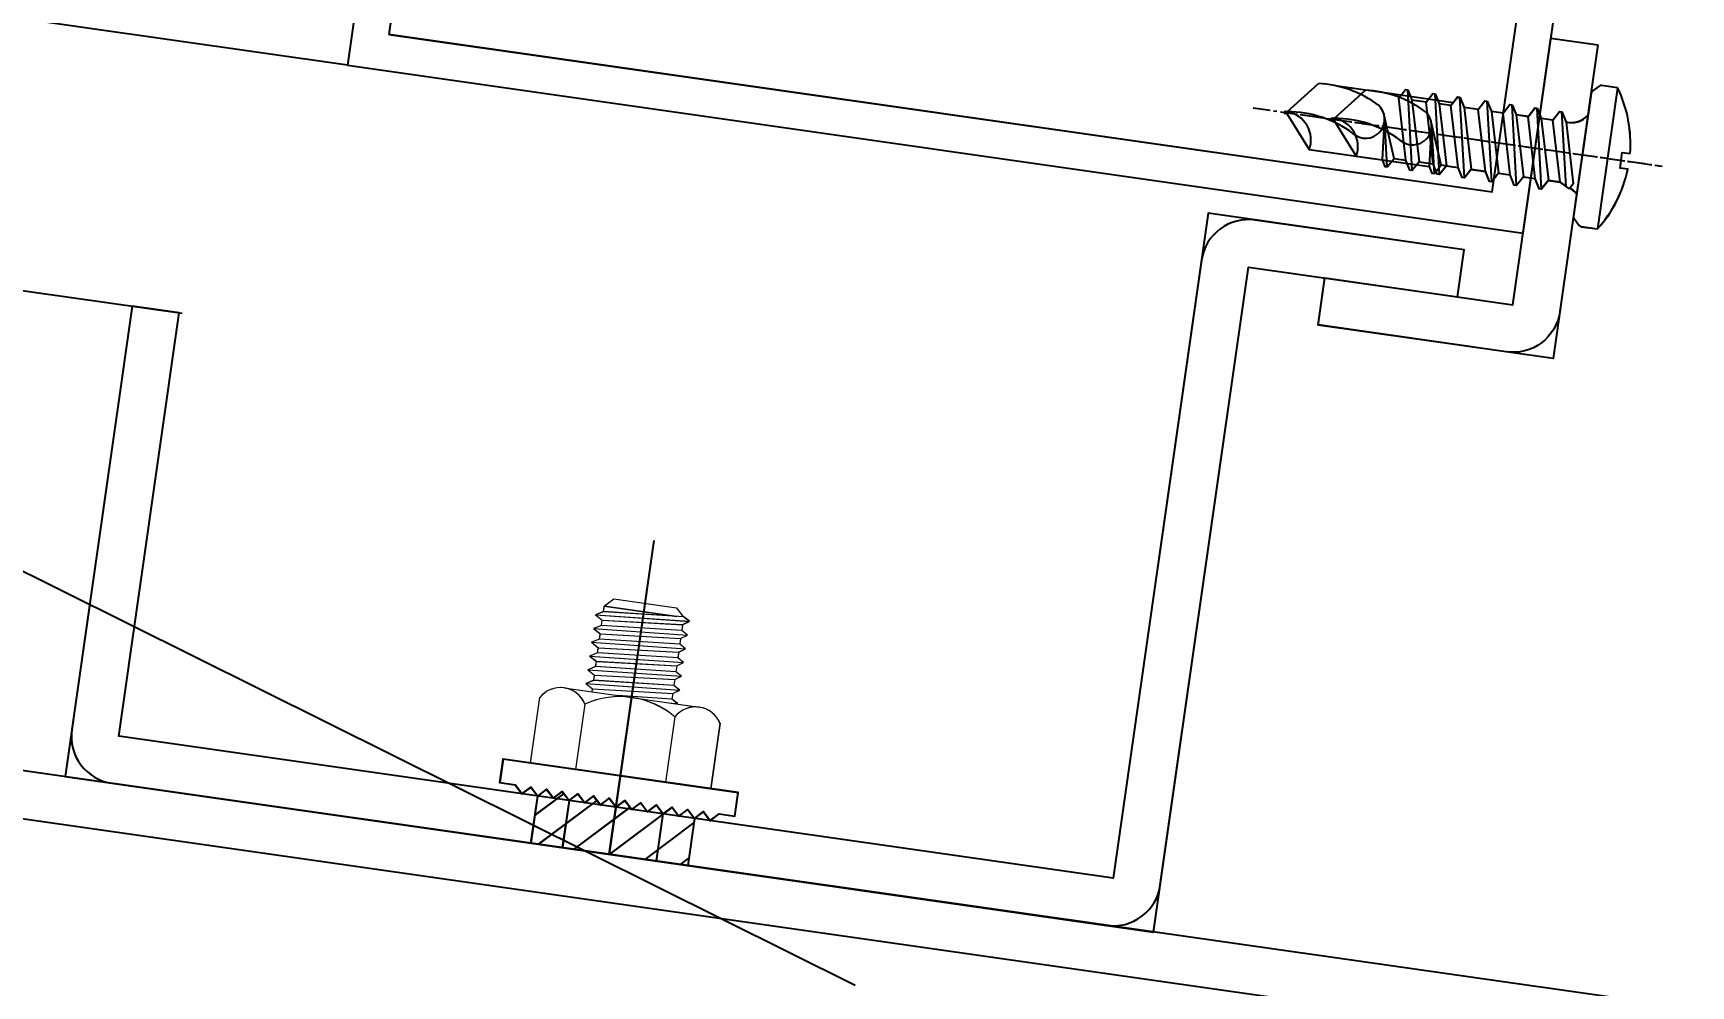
# Model space of a CAD drawing. Extents: x -3378 to 102197, y -3799 to 48702.
# Drawn here: x 58721.3 to 58826, y 12856.4 to 12916.5 of the extents above; entities that cross this region are included whole.
import ezdxf

# ---------------------------------------------------------------- set-up
doc = ezdxf.new("R2010")
doc.units = 0
doc.linetypes.add('CENTER', pattern=[2, 1.25, -0.25, 0.25, -0.25])
for name, color, linetype in [('11', 11, 'Continuous'), ('3', 3, 'Continuous'), ('4', 4, 'Continuous'), ('6', 6, 'Continuous'), ('ARR', 6, 'Continuous'), ('BCM-DIM', 54, 'Continuous'), ('BCM-SIL', 8, 'Continuous'), ('GM_SECT_15', 15, 'Continuous'), ('LAYER3', 165, 'Continuous'), ('螺絲 固定五金 FASTENERS', 124, 'Continuous'), ('視覺模型鋁擠型暫替', 4, 'Continuous'), ('視覺模型鋁擠型暫替材質文字', 1, 'Continuous'), ('金屬面材 METAL PANEL', 2, 'Continuous')]:
    doc.layers.add(name, color=color, linetype=linetype)
doc.layers.add('12', color=3, linetype='Continuous', lineweight=9)
doc.layers.add('不顯示', color=254, linetype='Continuous', plot=False)
doc.styles.add('DIM', font='simplex.shx', dxfattribs={"bigfont": 'chineset.shx'})

# ---------------------------------------------------------------- blocks, each defined once
blk = doc.blocks.new('75x75x2.3t')
at = {"layer": 'GM_SECT_15'}
for points in [[(0, -75), (75, -75), (75, 0), (0, 0)], [(2.3, -72.7), (72.7, -72.7), (72.7, -2.3), (2.3, -2.3)]]:
    blk.add_lwpolyline(points, close=True, dxfattribs=at)
at = {"layer": '不顯示', "linetype": 'Continuous', "insert": (21.79, -38.48), "char_height": 3.5, "attachment_point": 1, "style": 'DIM'}
blk.add_mtext_dynamic_manual_height_columns('75x75x2.3t', width=3.4858, gutter_width=17.5, heights=[0], dxfattribs=at)
blk = doc.blocks.new('A$C19b21843')
at = {"layer": '11'}
blk.add_lwpolyline([(3.5, 4), (3, 3.5), (3.5, 3), (3, 2.5), (3.5, 2), (3, 1.5), (3.5, 1), (3.5, 0), (5, 0), (5, 15), (3.5, 15), (3.5, 14), (3, 13.5), (3.5, 13), (3, 12.5), (3.5, 12), (3, 11.5), (3.5, 11), (3, 10.5), (3.5, 10), (3, 9.5), (3.5, 9), (3, 8.5), (3.5, 8), (3, 7.5), (3.5, 7), (3, 6.5), (3.5, 6), (3, 5.5), (3.5, 5), (3, 4.5)], close=True, dxfattribs=at)
at = {"layer": '12'}
for p, q in [((5, 13.25), (9.17, 13.25)), ((10, 11.81), (10, 3.19)), ((10.46, 10.5), (10.89, 4.57)), ((11.34, 10.5), (11.77, 4.57)), ((12.21, 10.5), (12.64, 4.57)), ((13.09, 10.5), (13.52, 4.57)), ((13.96, 10.5), (14.39, 4.57)), ((14.84, 10.5), (15.27, 4.57)), ((9.17, 10.37), (5, 10.37)), ((10, 10.03), (10.19, 10.03)), ((10.73, 10.03), (11.06, 10.03)), ((11.61, 10.03), (11.94, 10.03)), ((12.48, 10.03), (12.81, 10.03)), ((13.36, 10.03), (13.69, 10.03)), ((14.23, 10.03), (14.56, 10.03)), ((9.17, 4.63), (5, 4.63)), ((10, 4.95), (10.02, 4.57)), ((10.62, 4.97), (10.25, 4.97)), ((11.5, 4.97), (11.13, 4.97)), ((12.38, 4.97), (12, 4.97)), ((13.25, 4.97), (12.88, 4.97)), ((14.12, 4.97), (13.75, 4.97)), ((15, 4.97), (14.63, 4.97)), ((9.17, 1.75), (5, 1.75))]:
    blk.add_line(p, q, dxfattribs=at)
for points in [[(10.73, 10.03), (10.46, 10.5), (10.19, 10.03), (10.62, 4.97), (10.89, 4.57), (11.13, 4.97)], [(11.61, 10.03), (11.34, 10.5), (11.06, 10.03), (11.5, 4.97), (11.77, 4.57), (12, 4.97)], [(12.48, 10.03), (12.21, 10.5), (11.94, 10.03), (12.38, 4.97), (12.64, 4.57), (12.88, 4.97)], [(13.36, 10.03), (13.09, 10.5), (12.81, 10.03), (13.25, 4.97), (13.52, 4.57), (13.75, 4.97)], [(14.23, 10.03), (13.96, 10.5), (13.69, 10.03), (14.12, 4.97), (14.39, 4.57), (14.63, 4.97)], [(15.11, 10.03), (14.84, 10.5), (14.56, 10.03), (15, 4.97), (15.27, 4.57), (15.5, 4.97)]]:
    blk.add_lwpolyline(points, close=True, dxfattribs=at)
for points in [[(15.11, 10.03), (15.47, 10.03), (15.47, 5.41)], [(15.47, 10.03), (16, 9.5), (16, 5.5), (15.5, 5)], [(10, 4.59), (10.02, 4.57), (10.25, 4.97), (10, 8.4)]]:
    blk.add_lwpolyline(points, dxfattribs=at)
for centre, radius, start, end in [((8.34, 11.81), 1.66, 300, 60), ((4.63, 7.5), 5.37, 327.686, 32.314), ((8.34, 3.19), 1.66, 300, 60)]:
    blk.add_arc(centre, radius, start, end, dxfattribs=at)
at = {"layer": '3'}
for p, q in [((0, 12.01), (3.25, 8.75)), ((1.77, 12.5), (3.38, 10.88)), ((3, 10.5), (0, 10.5)), ((0, 9.74), (3.12, 6.62)), ((0, 7.48), (3.49, 3.99)), ((0, 5.22), (2.72, 2.5)), ((0, 4.5), (3, 4.5)), ((0, 2.96), (0.46, 2.5))]:
    blk.add_line(p, q, dxfattribs=at)
at = {"layer": '4'}
blk.add_line((0, 7.5), (20, 7.5), dxfattribs=at)
at = {"layer": '6'}
blk.add_lwpolyline([(0, 12.5), (3, 12.5), (3.5, 12), (3, 11.5), (3.5, 11), (3, 10.5), (3.5, 10), (3, 9.5), (3.5, 9), (3, 8.5), (3.5, 8), (3, 7.5), (3.5, 7), (3, 6.5), (3.5, 6), (3, 5.5), (3.5, 5), (3, 4.5), (3.5, 4), (3, 3.5), (3.5, 3), (3, 2.5), (0, 2.5)], close=True, dxfattribs=at)
blk = doc.blocks.new('M5x16圓頭自攻')
at = {"layer": 'ARR', "color": 0, "linetype": 'ByBlock', "ltscale": 0.3}
for p, q in [((-1.61, -4.5), (-1.61, 4.5)), ((0.5, 2.24), (1.14, 1.9)), ((0.72, 2.13), (1.65, -2.5)), ((2.24, 2.5), (3.24, -2.5)), ((3.83, 2.5), (4.83, -2.5)), ((5.42, 2.5), (6.42, -2.5)), ((7.16, 2.5), (8.16, -2.5)), ((9.08, 2.5), (9.7, -0.6)), ((14.12, 2.1), (9.46, 2.1)), ((15.83, 0.06), (14.12, 2.1)), ((1.89, 1.9), (1.14, 1.9)), ((3.48, 1.9), (2.73, 1.9)), ((5.07, 1.9), (4.32, 1.9)), ((6.81, 1.9), (5.91, 1.9)), ((8.4, 1.9), (7.65, 1.9)), ((8.73, 1.9), (7.98, 1.9)), ((15.83, 0.06), (15.95, 0.06)), ((16, -0.01), (16, 0.01)), ((15.83, -0.06), (14.12, -2.1)), ((15.83, -0.06), (15.95, -0.06)), ((2.14, -1.9), (2.89, -1.9)), ((3.73, -1.9), (4.48, -1.9)), ((5.32, -1.9), (6.07, -1.9)), ((6.91, -1.9), (7.81, -1.9)), ((8.54, -2.1), (12.91, -2.1))]:
    blk.add_line(p, q, dxfattribs=at)
at = {"layer": 'ARR', "color": 0, "linetype": 'CENTER', "ltscale": 0.87}
blk.add_line((18, 0), (-5.1, 0), dxfattribs=at)
at = {"layer": 'ARR', "color": 0, "linetype": 'ByBlock', "ltscale": 0.3}
blk.add_lwpolyline([(-2.98, -0.5, 0.134476), (-1.61, -4.5), (-0.58, -4.5, 0.198912), (-0.44, -4.44), (-0.06, -4.06, 0.198912), (0, -3.92), (0, 3.92, 0.198912), (-0.06, 4.06), (-0.44, 4.44, 0.198912), (-0.58, 4.5), (-1.61, 4.5, 0.134562), (-2.98, 0.5), (-2.48, 0.5), (-2.48, -0.5), (-2.98, -0.5)], format="xyb", dxfattribs=at)
blk.add_lwpolyline([(1.14, 1.9), (2.14, -1.9), (1.8, -2.5), (1.65, -2.5), (1.3, -1.9), (0.3, 1.9), (0.5, 2.24)], dxfattribs=at)
for points in [[(3.24, -2.5), (2.89, -1.9), (1.89, 1.9), (2.24, 2.5), (2.39, 2.5), (2.73, 1.9), (3.73, -1.9), (3.39, -2.5)], [(4.83, -2.5), (4.48, -1.9), (3.48, 1.9), (3.83, 2.5), (3.98, 2.5), (4.32, 1.9), (5.32, -1.9), (4.98, -2.5)], [(6.42, -2.5), (6.07, -1.9), (5.07, 1.9), (5.42, 2.5), (5.57, 2.5), (5.91, 1.9), (6.91, -1.9), (6.57, -2.5)], [(8.16, -2.5), (7.81, -1.9), (6.81, 1.9), (7.16, 2.5), (7.31, 2.5), (7.65, 1.9), (8.65, -1.9), (8.31, -2.5)], [(9.08, 2.5), (8.73, 1.9), (9.7, -0.6), (9.46, 2.1), (9.23, 2.5)]]:
    blk.add_lwpolyline(points, close=True, dxfattribs=at)
for centre, radius, start, end in [((0.67, 3.07), 0.874, 220.3388, 257.7802), ((15.9, 1.75), 1.82, 168.8617, 267.6865), ((10.86, -0.29), 1.2, 56.152, 236.152), ((14.85, 6.88), 7.01, 241.6458, 278.008), ((15.95, 0.01), 0.05, 0, 90), ((15.95, -0.01), 0.05, 270, 0), ((1.17, -3.34), 1.44, 84.7312, 144.22), ((13.52, 4.88), 7.01, 241.6458, 274.9541)]:
    blk.add_arc(centre, radius, start, end, dxfattribs=at)
blk = doc.blocks.new('*U255')
blk.add_blockref('M5x16圓頭自攻', (0, 0))
blk = doc.blocks.new('A$C20AE7E0D')
at = {"layer": 'ARR', "color": 0, "linetype": 'ByBlock', "ltscale": 0.3}
for p, q in [((-1.61, -4.5), (-1.61, 4.5)), ((0.5, 2.24), (1.14, 1.9)), ((0.72, 2.13), (1.65, -2.5)), ((2.24, 2.5), (3.24, -2.5)), ((3.83, 2.5), (4.83, -2.5)), ((5.42, 2.5), (6.42, -2.5)), ((7.16, 2.5), (8.16, -2.5)), ((8.75, 2.5), (9.75, -2.5)), ((10.49, 2.5), (11.49, -2.5)), ((12.08, 2.5), (12.7, -0.6)), ((17.12, 2.1), (12.46, 2.1)), ((18.83, 0.06), (17.12, 2.1)), ((1.89, 1.9), (1.14, 1.9)), ((3.48, 1.9), (2.73, 1.9)), ((5.07, 1.9), (4.32, 1.9)), ((6.81, 1.9), (5.91, 1.9)), ((8.4, 1.9), (7.65, 1.9)), ((10.14, 1.9), (9.24, 1.9)), ((11.73, 1.9), (10.98, 1.9)), ((18.83, 0.06), (18.95, 0.06)), ((19, -0.01), (19, 0.01)), ((18.83, -0.06), (17.12, -2.1)), ((18.83, -0.06), (18.95, -0.06)), ((2.14, -1.9), (2.89, -1.9)), ((3.73, -1.9), (4.48, -1.9)), ((5.32, -1.9), (6.07, -1.9)), ((6.91, -1.9), (7.81, -1.9)), ((8.65, -1.9), (9.4, -1.9)), ((10.24, -1.9), (11.14, -1.9)), ((11.87, -2.1), (15.91, -2.1))]:
    blk.add_line(p, q, dxfattribs=at)
at = {"layer": 'ARR', "color": 0, "linetype": 'CENTER', "ltscale": 0.87}
blk.add_line((21, 0), (-5.1, 0), dxfattribs=at)
at = {"layer": 'ARR', "color": 0, "linetype": 'ByBlock', "ltscale": 0.3}
blk.add_lwpolyline([(-2.98, -0.5, 0.134476), (-1.61, -4.5), (-0.58, -4.5, 0.198912), (-0.44, -4.44), (-0.06, -4.06, 0.198912), (0, -3.92), (0, 3.92, 0.198912), (-0.06, 4.06), (-0.44, 4.44, 0.198912), (-0.58, 4.5), (-1.61, 4.5, 0.134562), (-2.98, 0.5), (-2.48, 0.5), (-2.48, -0.5), (-2.98, -0.5)], format="xyb", dxfattribs=at)
blk.add_lwpolyline([(1.14, 1.9), (2.14, -1.9), (1.8, -2.5), (1.65, -2.5), (1.3, -1.9), (0.3, 1.9), (0.5, 2.24)], dxfattribs=at)
for points in [[(3.24, -2.5), (2.89, -1.9), (1.89, 1.9), (2.24, 2.5), (2.39, 2.5), (2.73, 1.9), (3.73, -1.9), (3.39, -2.5)], [(4.83, -2.5), (4.48, -1.9), (3.48, 1.9), (3.83, 2.5), (3.98, 2.5), (4.32, 1.9), (5.32, -1.9), (4.98, -2.5)], [(6.42, -2.5), (6.07, -1.9), (5.07, 1.9), (5.42, 2.5), (5.57, 2.5), (5.91, 1.9), (6.91, -1.9), (6.57, -2.5)], [(8.16, -2.5), (7.81, -1.9), (6.81, 1.9), (7.16, 2.5), (7.31, 2.5), (7.65, 1.9), (8.65, -1.9), (8.31, -2.5)], [(9.75, -2.5), (9.4, -1.9), (8.4, 1.9), (8.75, 2.5), (8.9, 2.5), (9.24, 1.9), (10.24, -1.9), (9.9, -2.5)], [(11.49, -2.5), (11.14, -1.9), (10.14, 1.9), (10.49, 2.5), (10.64, 2.5), (10.98, 1.9), (11.98, -1.9), (11.64, -2.5)], [(12.08, 2.5), (11.73, 1.9), (12.7, -0.6), (12.46, 2.1), (12.23, 2.5)]]:
    blk.add_lwpolyline(points, close=True, dxfattribs=at)
for centre, radius, start, end in [((0.67, 3.07), 0.874, 220.3388, 257.7802), ((18.9, 1.75), 1.82, 168.8617, 267.6865), ((13.86, -0.29), 1.2, 56.152, 236.152), ((17.85, 6.88), 7.01, 241.6458, 278.008), ((18.95, 0.01), 0.05, 0, 90), ((18.95, -0.01), 0.05, 270, 0), ((1.17, -3.34), 1.44, 84.7312, 144.22), ((16.52, 4.88), 7.01, 241.6458, 274.9541)]:
    blk.add_arc(centre, radius, start, end, dxfattribs=at)
blk = doc.blocks.new('*U77')
at = {"color": 0, "linetype": 'ByBlock'}
blk.add_blockref('A$C20AE7E0D', (0, 0), dxfattribs=at)
blk = doc.blocks.new('箭頭2')
at = {"layer": 'LAYER3', "ltscale": 10}
blk.add_line((0, -5.77), (0, -205.77), dxfattribs=at)
blk = doc.blocks.new('L3燈具')
at = {"layer": 'LAYER3', "xscale": -1, "rotation": 71.53372761617614}
blk.add_blockref('箭頭2', (-225.15, 102.04, 0.01), dxfattribs=at)
blk = doc.blocks.new('25425')
at = {"layer": '視覺模型鋁擠型暫替', "linetype": 'Continuous'}
blk.add_lwpolyline([(-175932.07, 302471.52), (-175934.47, 302454.69, -0.414214), (-175937.87, 302452.14), (-175949.75, 302453.84), (-175949.32, 302456.81), (-175937.44, 302455.11), (-175935.04, 302471.94), (-175932.07, 302471.52)], format="xyb", dxfattribs=at)
blk.add_lwpolyline([(-176024.65, 302455.03), (-176028.46, 302428.3, 0.414214), (-176025.92, 302424.91), (-175963.1, 302415.94, 0.414214), (-175959.71, 302418.49), (-175954.14, 302457.49), (-175940.94, 302455.61), (-175940.51, 302458.58), (-175953.72, 302460.46, 0.414214), (-175957.11, 302457.92), (-175962.68, 302418.91), (-176025.49, 302427.88), (-176021.68, 302454.61)], format="xyb", close=True, dxfattribs=at)
at = {"layer": '金屬面材 METAL PANEL', "linetype": 'Continuous'}
blk.add_lwpolyline([(-175932.07, 302471.52), (-175934.47, 302454.69, -0.414214), (-175937.87, 302452.14), (-175949.75, 302453.84), (-175949.32, 302456.81), (-175937.44, 302455.11), (-175935.04, 302471.94), (-175932.07, 302471.52)], format="xyb", dxfattribs=at)
blk.add_lwpolyline([(-176024.65, 302455.03), (-176028.46, 302428.3, 0.414214), (-176025.92, 302424.91), (-175963.1, 302415.94, 0.414214), (-175959.71, 302418.49), (-175954.14, 302457.49), (-175940.94, 302455.61), (-175940.51, 302458.58), (-175953.72, 302460.46, 0.414214), (-175957.11, 302457.92), (-175962.68, 302418.91), (-176025.49, 302427.88), (-176021.68, 302454.61)], format="xyb", close=True, dxfattribs=at)
at = {"layer": 'BCM-DIM', "rotation": 81.87907304478298}
blk.add_blockref('A$C19b21843', (-175987.08, 302419.37), dxfattribs=at)
blk.add_blockref('A$C19b21843', (-175987.08, 302419.37), dxfattribs=at)
at = {"layer": '螺絲 固定五金 FASTENERS', "rotation": 171.8790770947747}
blk.add_blockref('*U77', (-175933.06, 302464.58), dxfattribs=at)
blk.add_blockref('*U77', (-175933.06, 302464.58), dxfattribs=at)
at = {"layer": '視覺模型鋁擠型暫替', "linetype": 'Continuous', "rotation": 352.0386746788479}
blk.add_blockref('L3燈具', (-175954.4, 302371.5, 0), dxfattribs=at)
at = {"layer": '視覺模型鋁擠型暫替材質文字', "linetype": 'Continuous', "rotation": 351.8790773316201}
blk.add_blockref('75x75x2.3t', (-176000.45, 302544.48), dxfattribs=at)
blk.add_blockref('75x75x2.3t', (-176000.45, 302544.48), dxfattribs=at)

msp = doc.modelspace()

# ---------------------------------------------------------------- linework, layer by layer
at = {"layer": 'GM_SECT_15'}
msp.add_line((58741.129, 12914.464, 0), (55938.652, 13314.367, 0), dxfattribs=at)
at = {"layer": '金屬面材 METAL PANEL'}
for p, q in [((58428.852, 12941.88), (58730.693, 12898.809)), ((58428.852, 12941.88), (58730.693, 12898.809)), ((58823.866, 12855.21), (58427.722, 12911.737)), ((58823.866, 12855.21), (58427.722, 12911.737)), ((58427.722, 12908.707), (58823.442, 12852.24)), ((58427.722, 12908.707), (58823.442, 12852.24))]:
    msp.add_line(p, q, dxfattribs=at)
at = {"layer": '金屬面材 METAL PANEL', "linetype": 'Continuous'}
msp.add_lwpolyline([(58820.102, 12915.748), (58817.277, 12895.949), (58802.427, 12898.068), (58802.851, 12901.038), (58814.731, 12899.343), (58817.132, 12916.172), (58820.102, 12915.748)], dxfattribs=at)
msp.add_lwpolyline([(58727.525, 12899.261), (58723.287, 12869.562), (58792.042, 12859.751), (58798.031, 12901.726), (58811.236, 12899.841), (58811.66, 12902.811), (58795.485, 12905.119), (58789.495, 12863.145), (58726.681, 12872.108), (58730.495, 12898.837)], close=True, dxfattribs=at)

# ---------------------------------------------------------------- block references
msp.add_blockref('25425', (234752.174, -289555.769, 0))
at = {"layer": 'BCM-DIM', "rotation": 81.87907304478301}
msp.add_blockref('A$C19b21843', (58765.089, 12863.597), dxfattribs=at)
at = {"layer": 'BCM-SIL', "rotation": 171.8790770947747}
msp.add_blockref('*U255', (58819.113, 12908.816), dxfattribs=at)
at = {"layer": '視覺模型鋁擠型暫替', "linetype": 'Continuous', "rotation": 351.8790773316201}
msp.add_blockref('75x75x2.3t', (58751.724, 12988.714), dxfattribs=at)

doc.saveas('drawing.dxf')
